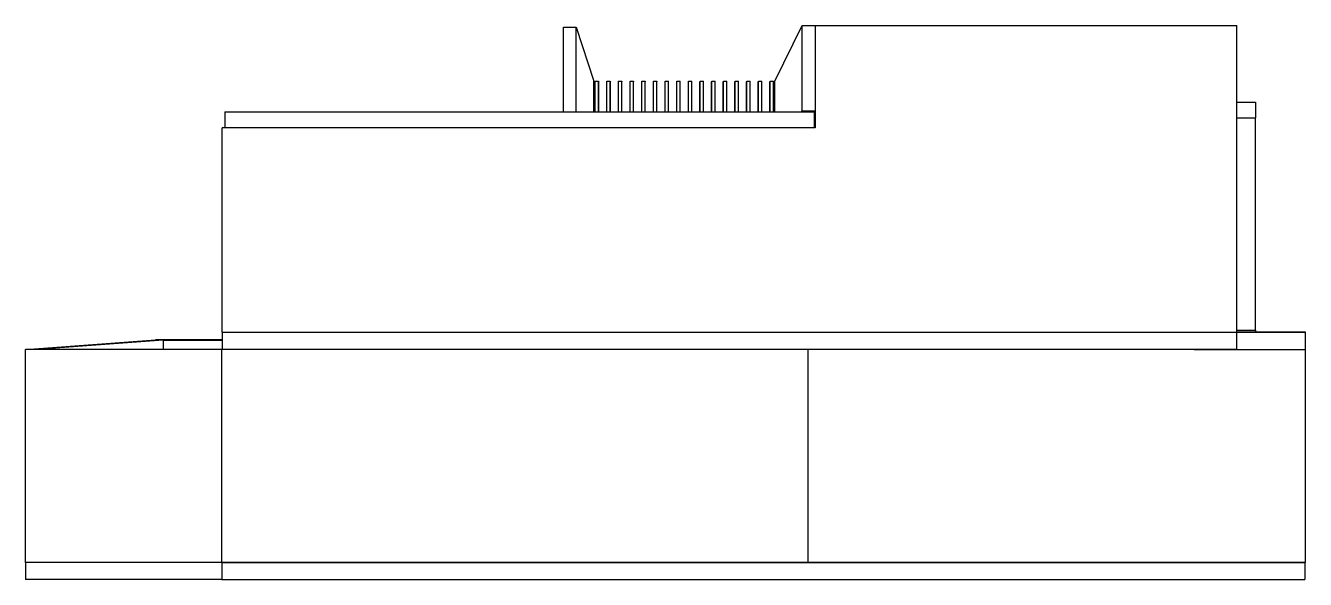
# Model space of a CAD drawing. Header units: metres. Extents: x -15.4 to 15.4, y -6.7 to 6.7.
import ezdxf

# ---------------------------------------------------------------- set-up
doc = ezdxf.new("R2010")
doc.units = ezdxf.units.M

msp = doc.modelspace()

# ---------------------------------------------------------------- linework, layer by layer
for p, q in [((-2.448, 4.58), (-2.448, 6.615)), ((-2.448, 6.615), (-2.142, 6.615)), ((-2.142, 4.58), (-2.142, 6.615)), ((-2.142, 6.615), (-1.722, 5.318)), ((2.624, 5.318), (3.282, 6.653)), ((3.282, 4.606), (3.282, 6.653)), ((3.282, 6.653), (3.589, 6.653)), ((3.589, 6.653), (3.589, 4.606)), ((3.589, 6.653), (13.71, 6.653)), ((13.71, 4.812), (13.71, 6.653)), ((-1.722, 4.58), (-1.722, 5.318)), ((-1.688, 4.58), (-1.688, 5.318)), ((-1.688, 5.318), (-1.608, 5.318)), ((-1.608, 5.318), (-1.603, 5.302)), ((-1.608, 4.58), (-1.608, 5.318)), ((-1.603, 4.58), (-1.603, 5.302)), ((-1.408, 4.58), (-1.408, 5.318)), ((-1.408, 5.318), (-1.328, 5.318)), ((-1.328, 5.318), (-1.324, 5.302)), ((-1.328, 4.58), (-1.328, 5.318)), ((-1.324, 4.58), (-1.324, 5.302)), ((-1.128, 4.58), (-1.128, 5.318)), ((-1.128, 5.318), (-1.048, 5.318)), ((-1.048, 5.318), (-1.045, 5.302)), ((-1.048, 4.58), (-1.048, 5.318)), ((-1.045, 4.58), (-1.045, 5.302)), ((-0.848, 4.58), (-0.848, 5.318)), ((-0.848, 5.318), (-0.768, 5.318)), ((-0.768, 5.318), (-0.766, 5.302)), ((-0.768, 4.58), (-0.768, 5.318)), ((-0.766, 4.58), (-0.766, 5.302)), ((-0.569, 4.58), (-0.569, 5.318)), ((-0.569, 5.318), (-0.488, 5.318)), ((-0.488, 5.318), (-0.487, 5.302)), ((-0.488, 4.58), (-0.488, 5.318)), ((-0.487, 4.58), (-0.487, 5.302)), ((-0.289, 4.58), (-0.289, 5.318)), ((-0.289, 5.318), (-0.209, 5.318)), ((-0.209, 5.318), (-0.208, 5.302)), ((-0.209, 4.58), (-0.209, 5.318)), ((-0.208, 4.58), (-0.208, 5.302)), ((-0.009, 4.58), (-0.009, 5.318)), ((-0.009, 5.318), (0.071, 5.318)), ((0.071, 4.58), (0.071, 5.318)), ((0.27, 5.302), (0.271, 5.318)), ((0.27, 4.58), (0.27, 5.302)), ((0.271, 4.58), (0.271, 5.318)), ((0.271, 5.318), (0.351, 5.318)), ((0.351, 4.58), (0.351, 5.318)), ((0.549, 5.302), (0.551, 5.318)), ((0.549, 4.58), (0.549, 5.302)), ((0.551, 4.58), (0.551, 5.318)), ((0.551, 5.318), (0.631, 5.318)), ((0.631, 4.58), (0.631, 5.318)), ((0.828, 5.302), (0.831, 5.318)), ((0.828, 4.58), (0.828, 5.302)), ((0.831, 4.58), (0.831, 5.318)), ((0.831, 5.318), (0.911, 5.318)), ((0.911, 4.58), (0.911, 5.318)), ((1.107, 5.302), (1.11, 5.318)), ((1.107, 4.58), (1.107, 5.302)), ((1.11, 4.58), (1.11, 5.318)), ((1.11, 5.318), (1.191, 5.318)), ((1.191, 4.58), (1.191, 5.318)), ((1.386, 5.302), (1.39, 5.318)), ((1.386, 4.58), (1.386, 5.302)), ((1.39, 4.58), (1.39, 5.318)), ((1.39, 5.318), (1.47, 5.318)), ((1.47, 4.58), (1.47, 5.318)), ((1.665, 5.302), (1.67, 5.318)), ((1.665, 4.58), (1.665, 5.302)), ((1.67, 4.58), (1.67, 5.318)), ((1.67, 5.318), (1.75, 5.318)), ((1.75, 4.58), (1.75, 5.318)), ((1.944, 5.302), (1.95, 5.318)), ((1.944, 4.58), (1.944, 5.302)), ((1.95, 4.58), (1.95, 5.318)), ((1.95, 5.318), (2.03, 5.318)), ((2.03, 4.58), (2.03, 5.318)), ((2.223, 5.302), (2.23, 5.318)), ((2.223, 4.58), (2.223, 5.302)), ((2.23, 4.58), (2.23, 5.318)), ((2.23, 5.318), (2.31, 5.318)), ((2.31, 4.58), (2.31, 5.318)), ((2.502, 5.302), (2.51, 5.318)), ((2.502, 4.58), (2.502, 5.302)), ((2.51, 4.58), (2.51, 5.318)), ((2.51, 5.318), (2.59, 5.318)), ((2.59, 4.58), (2.59, 5.318)), ((2.624, 4.58), (2.624, 5.318)), ((13.71, 4.812), (14.161, 4.812)), ((13.71, 4.435), (13.71, 4.812)), ((14.161, 4.812), (14.161, 4.435)), ((-10.579, 4.58), (-10.579, 4.196)), ((-10.579, 4.58), (-2.448, 4.58)), ((-2.448, 4.58), (-2.142, 4.58)), ((-2.142, 4.58), (-1.722, 4.58)), ((-1.722, 4.58), (-1.688, 4.58)), ((-1.688, 4.58), (-1.608, 4.58)), ((-1.608, 4.58), (-1.603, 4.58)), ((-1.603, 4.58), (-1.408, 4.58)), ((-1.408, 4.58), (-1.328, 4.58)), ((-1.328, 4.58), (-1.324, 4.58)), ((-1.324, 4.58), (-1.128, 4.58)), ((-1.128, 4.58), (-1.048, 4.58)), ((-1.048, 4.58), (-1.045, 4.58)), ((-1.045, 4.58), (-0.848, 4.58)), ((-0.848, 4.58), (-0.768, 4.58)), ((-0.768, 4.58), (-0.766, 4.58)), ((-0.766, 4.58), (-0.569, 4.58)), ((-0.569, 4.58), (-0.488, 4.58)), ((-0.488, 4.58), (-0.487, 4.58)), ((-0.487, 4.58), (-0.289, 4.58)), ((-0.289, 4.58), (-0.209, 4.58)), ((-0.209, 4.58), (-0.208, 4.58)), ((-0.208, 4.58), (-0.009, 4.58)), ((-0.009, 4.58), (0.071, 4.58)), ((0.071, 4.58), (0.27, 4.58)), ((0.27, 4.58), (0.271, 4.58)), ((0.271, 4.58), (0.351, 4.58)), ((0.351, 4.58), (0.549, 4.58)), ((0.549, 4.58), (0.551, 4.58)), ((0.551, 4.58), (0.631, 4.58)), ((0.631, 4.58), (0.828, 4.58)), ((0.828, 4.58), (0.831, 4.58)), ((0.831, 4.58), (0.911, 4.58)), ((0.911, 4.58), (1.107, 4.58)), ((1.107, 4.58), (1.11, 4.58)), ((1.11, 4.58), (1.191, 4.58)), ((1.191, 4.58), (1.386, 4.58)), ((1.386, 4.58), (1.39, 4.58)), ((1.39, 4.58), (1.47, 4.58)), ((1.47, 4.58), (1.665, 4.58)), ((1.665, 4.58), (1.67, 4.58)), ((1.67, 4.58), (1.75, 4.58)), ((1.75, 4.58), (1.944, 4.58)), ((1.944, 4.58), (1.95, 4.58)), ((1.95, 4.58), (2.03, 4.58)), ((2.03, 4.58), (2.223, 4.58)), ((2.223, 4.58), (2.23, 4.58)), ((2.23, 4.58), (2.31, 4.58)), ((2.31, 4.58), (2.502, 4.58)), ((2.502, 4.58), (2.51, 4.58)), ((2.51, 4.58), (2.59, 4.58)), ((2.59, 4.58), (2.624, 4.58)), ((2.624, 4.58), (3.264, 4.58)), ((3.264, 4.58), (3.282, 4.606)), ((3.264, 4.58), (3.569, 4.58)), ((3.282, 4.606), (3.589, 4.606)), ((3.569, 4.58), (3.589, 4.606)), ((3.569, 4.58), (3.569, 4.196)), ((3.589, 4.606), (3.589, 4.196)), ((13.71, 4.435), (14.161, 4.435)), ((13.71, -0.661), (13.71, 4.435)), ((14.161, -0.661), (14.161, 4.435)), ((-10.639, -0.716), (-10.639, 4.196)), ((-10.579, 4.196), (-10.639, 4.196)), ((3.569, 4.196), (-10.579, 4.196)), ((3.589, 4.196), (3.569, 4.196)), ((-15.36, -1.126), (-12.242, -0.897)), ((-12.052, -0.901), (-14.967, -1.119)), ((-10.639, -0.897), (-12.242, -0.897)), ((-12.052, -0.901), (-10.639, -0.901)), ((-12.052, -1.119), (-12.052, -0.901)), ((-10.639, -0.716), (13.71, -0.716)), ((-10.639, -0.716), (-10.639, -0.897)), ((-10.639, -0.897), (-10.639, -0.901)), ((-10.639, -0.901), (-10.639, -1.119)), ((13.71, -0.661), (14.161, -0.661)), ((13.71, -0.712), (13.71, -0.661)), ((13.71, -0.712), (14.161, -0.712)), ((13.71, -0.716), (13.71, -0.712)), ((13.71, -1.126), (13.71, -0.716)), ((15.36, -0.716), (13.71, -0.716)), ((14.161, -0.661), (14.161, -0.712)), ((14.161, -0.712), (15.273, -0.712)), ((15.273, -0.712), (15.36, -0.716)), ((15.36, -6.243), (15.36, -0.716)), ((-10.652, -1.126), (-15.36, -1.126)), ((-15.36, -6.243), (-15.36, -1.126)), ((-14.967, -1.119), (-12.052, -1.119)), ((-12.052, -1.119), (-10.639, -1.119)), ((-10.639, -1.125), (-10.652, -1.126)), ((-10.652, -6.243), (-10.652, -1.126)), ((-10.639, -1.126), (-10.652, -1.126)), ((-10.639, -1.119), (-10.639, -1.125)), ((-10.639, -1.125), (-10.639, -1.126)), ((3.424, -1.126), (-10.639, -1.126)), ((3.424, -6.243), (3.424, -1.126)), ((13.71, -1.126), (3.424, -1.126)), ((12.686, -1.126), (15.36, -1.126)), ((-10.652, -6.243), (-15.36, -6.243)), ((-15.36, -6.243), (-15.36, -6.653)), ((-10.652, -6.243), (-15.36, -6.243)), ((3.424, -6.243), (-10.652, -6.243)), ((-10.652, -6.243), (-10.652, -6.653)), ((-10.652, -6.243), (3.424, -6.243)), ((15.347, -6.243), (3.424, -6.243)), ((3.424, -6.243), (15.347, -6.243)), ((15.347, -6.243), (15.347, -6.653)), ((15.36, -6.243), (15.347, -6.243)), ((-10.652, -6.653), (-15.36, -6.653)), ((-10.652, -6.653), (15.347, -6.653))]:
    msp.add_line(p, q)

doc.saveas('drawing.dxf')
